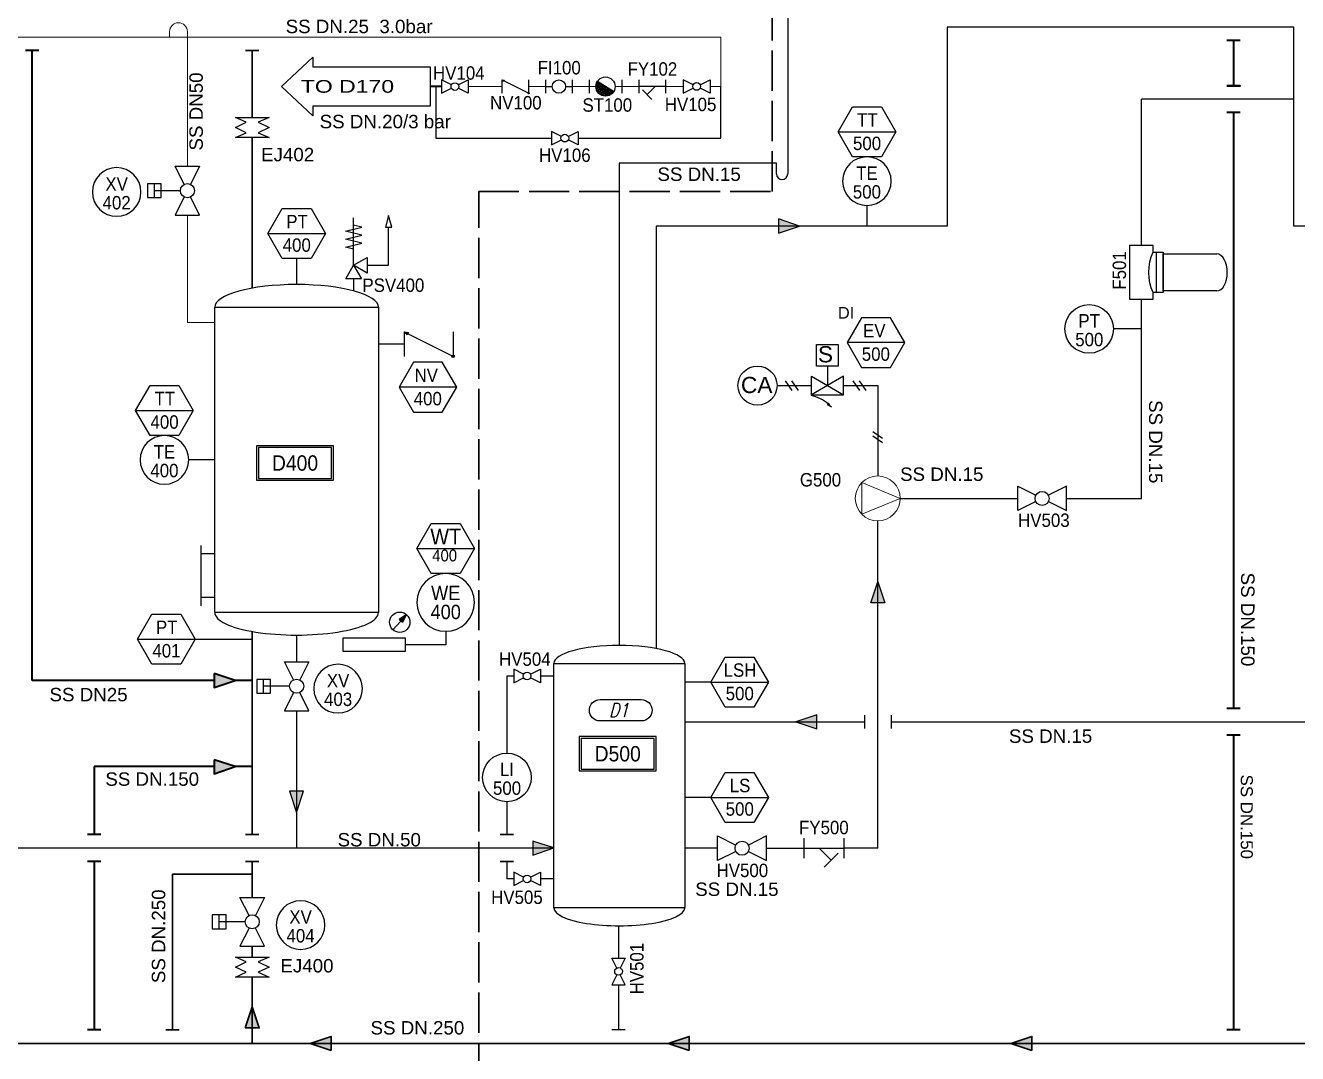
# Model space of a CAD drawing. Header units: millimetres. Extents: x 256 to 2599, y 626 to 1192.
# Drawn here: x 553.2 to 742.7, y 857.6 to 1010.9 of the extents above; entities that cross this region are included whole.
import ezdxf
from ezdxf.enums import TextEntityAlignment as Align

# ---------------------------------------------------------------- set-up
doc = ezdxf.new("R2010")
doc.units = ezdxf.units.MM
doc.linetypes.add('AM_ISO02W050', pattern=[7.5, 6, -1.5])
for name, color, linetype, lineweight in [('-Aria', 7, 'Continuous', 30), ('-Condense', 240, 'Continuous', 35), ('-Testi', 7, 'Continuous', 35), ('LINEA - AZOTO', 151, 'Continuous', 35)]:
    doc.layers.add(name, color=color, linetype=linetype, lineweight=lineweight)
for name, color, linetype in [('-Conteggio', 1, 'Continuous'), ('-Pentano', 40, 'Continuous'), ('-Vapore', 253, 'Continuous'), ('1', 7, 'Continuous'), ('109', 3, 'Continuous'), ('5', 6, 'Continuous'), ('L6-SOTTILE', 5, 'Continuous'), ('L8-TESTI', 1, 'Continuous'), ('Tag', 7, 'Continuous')]:
    doc.layers.add(name, color=color, linetype=linetype)
doc.styles.add('ARIAL_090', font='arial.ttf', dxfattribs={"width": 0.9})
doc.styles.add('PNP_LTYPE', font='txt.shx')
doc.styles.add('ROMANS', font='romans', dxfattribs={"oblique": 15})
doc.styles.get("Standard").update_dxf_attribs({"font": 'arial.ttf'})
doc.linetypes.add('ISO-GENERAL', pattern='A,5,["/",PNP_LTYPE,S=1.5,R=0,X=0,Y=-0.75],-0.0001', length=5.0001)

# ---------------------------------------------------------------- blocks, each defined once
blk = doc.blocks.new('STIKER NOME MACCHIANARIO')
at = {"layer": 'L8-TESTI', "color": 5}
for points in [[(-20, 9), (-20, -9), (20, -9), (20, 9)], [(-19, 8), (-19, -8), (19, -8), (19, 8)]]:
    blk.add_lwpolyline(points, close=True, dxfattribs=at)
at = {"color": 7, "style": 'ARIAL_090', "width": 0.9}
blk.add_attdef('NOME', text='', height=8, dxfattribs=at).set_placement((0, 0), align=Align.MIDDLE_CENTER)
blk = doc.blocks.new('Tag_block')
at = {"color": 0, "linetype": 'ByBlock', "lineweight": -2}
blk.add_attdef('#(TargetObject.Tag)', text='', height=2.5, dxfattribs=at).set_placement((0, 0), align=Align.MIDDLE_CENTER)
blk = doc.blocks.new('*U5')
at = {"color": 0, "linetype": 'ByBlock', "lineweight": -2}
for start, end in [(0, 180), (180, 0)]:
    blk.add_arc((0, 0), 5, start, end, dxfattribs=at)
at = {"color": 0, "linetype": 'ByBlock', "lineweight": -2, "width": 0.9}
for tag, p in [('#(TargetObject.Type)', (0, 1.65)), ('#(TargetObject.LoopNumber)', (0, -1.65))]:
    blk.add_attdef(tag, text='', height=2.5, dxfattribs=at).set_placement(p, align=Align.MIDDLE_CENTER)
blk = doc.blocks.new('Valve Label_block')
at = {"color": 0, "linetype": 'ByBlock', "lineweight": -2, "width": 0.9}
blk.add_attdef('#(TargetObject.Size)', text='', height=2.5, dxfattribs=at).set_placement((0, 4.7625), align=Align.BOTTOM_CENTER)
blk.add_attdef('#(TargetObject.Tag)', text='', height=2.5, dxfattribs=at).set_placement((0, -4.7625), align=Align.TOP_CENTER)
blk = doc.blocks.new('*U8')
at = {"color": 0, "linetype": 'ByBlock', "lineweight": -2}
for start, end in [(0, 180), (180, 0)]:
    blk.add_arc((0, 0), 5, start, end, dxfattribs=at)
at = {"color": 0, "linetype": 'ByBlock', "lineweight": -2, "width": 0.9}
for tag, p in [('#(TargetObject.Type)', (0, 1.65)), ('#(TargetObject.LoopNumber)', (0, -1.65))]:
    blk.add_attdef(tag, text='', height=2.5, dxfattribs=at).set_placement(p, align=Align.MIDDLE_CENTER)
blk = doc.blocks.new('*U7')
at = {"color": 0, "linetype": 'ByBlock', "lineweight": -2}
for start, end in [(0, 180), (180, 0)]:
    blk.add_arc((0, 0), 5, start, end, dxfattribs=at)
at = {"color": 0, "linetype": 'ByBlock', "lineweight": -2, "width": 0.9}
for tag, p in [('#(TargetObject.Type)', (0, 1.65)), ('#(TargetObject.LoopNumber)', (0, -1.65))]:
    blk.add_attdef(tag, text='', height=2.5, dxfattribs=at).set_placement(p, align=Align.MIDDLE_CENTER)
blk = doc.blocks.new('FILTRO-CARTUCCIA')
for p, q in [((8, 1.75), (0, 1.75)), ((0, 1.75), (0, -1.75)), ((8, -1.75), (8, 1.75)), ((0, -1.75), (1, -1.75)), ((1, -3.25), (1, -1.75)), ((7, -1.75), (8, -1.75)), ((7, -1.75), (7, -3.25)), ((7, -3.25), (1, -3.25))]:
    blk.add_line(p, q)
blk.add_lwpolyline([(1.25, -11.25), (1.25, -3.25), (6.75, -3.25), (6.75, -11.25)])
blk.add_ellipse((4, -11.25), major_axis=(2.75, 0), ratio=0.563706, start_param=3.141593, end_param=6.283185)
at = {"layer": '109'}
blk.add_line((1, -2.25), (7, -2.25), dxfattribs=at)
at = {"layer": '109', "extrusion": (0, 0, -1)}
blk.add_ellipse((4, -3.74), major_axis=(4.58, 0), ratio=0.574651, start_param=3.998511, end_param=5.426267, dxfattribs=at)

msp = doc.modelspace()

# ---------------------------------------------------------------- hatches: boundary and pattern name
at = {"layer": '-Aria'}
h = msp.add_hatch(color=256, dxfattribs=at)
h.dxf.hatch_style = 1
h.paths.add_polyline_path([(586.95, 864.6), (585.9, 861.46), (587.99, 861.46), (586.95, 864.6)])
h = msp.add_hatch(color=256, dxfattribs=at)
h.dxf.hatch_style = 1
h.paths.add_polyline_path([(595.58, 859.16), (598.71, 858.11), (598.71, 860.2), (595.58, 859.16)])
h = msp.add_hatch(color=256, dxfattribs=at)
h.dxf.hatch_style = 1
h.paths.add_polyline_path([(648.93, 859.16), (652.07, 858.11), (652.07, 860.2), (648.93, 859.16)])
h = msp.add_hatch(color=256, dxfattribs=at)
h.dxf.hatch_style = 1
h.paths.add_polyline_path([(700.01, 859.16), (703.14, 858.11), (703.14, 860.2), (700.01, 859.16)])
at = {"layer": '-Pentano'}
h = msp.add_hatch(color=256, dxfattribs=at)
h.dxf.hatch_style = 1
h.paths.add_polyline_path([(668.5, 980.98), (665.36, 982.03), (665.36, 979.94), (668.5, 980.98)])
h = msp.add_hatch(color=256, dxfattribs=at)
h.dxf.hatch_style = 1
h.paths.add_polyline_path([(680.17, 927.97), (681.22, 924.83), (679.13, 924.83), (680.17, 927.97)])
h = msp.add_hatch(color=256, dxfattribs=at)
h.dxf.hatch_style = 1
h.paths.add_polyline_path([(667.98, 907.07), (671.11, 906.02), (671.11, 908.11), (667.98, 907.07)])
h = msp.add_hatch(color=256, dxfattribs=at)
h.dxf.hatch_style = 1
h.paths.add_polyline_path([(593.57, 893.59), (594.61, 896.73), (592.52, 896.73), (593.57, 893.59)])
h = msp.add_hatch(color=256, dxfattribs=at)
h.dxf.hatch_style = 1
h.paths.add_polyline_path([(631.89, 888.28), (628.76, 889.32), (628.76, 887.23), (631.89, 888.28)])
h = msp.add_hatch(color=256)
h.dxf.hatch_style = 1
h.paths.add_polyline_path([(624.5, 1002.72), (624.15, 1002.77), (624.4, 1002.52), (624.5, 1002.72)])
h = msp.add_hatch()
h.set_pattern_fill('ANSI36', color=256, scale=0.057, angle=270)
h.set_pattern_definition([(315, (519.2255, 1522.89416), (0.351913787, -0.09597649), [0.4524375, -0.0904875, 0, -0.0904875])])
h.paths.add_polyline_path([(639.6, 1000.35, 0.25749), (640.8, 1001.01), (638.39, 1002.53, 0.588535), (639.6, 1000.35, 0.25749)])
h = msp.add_hatch(color=256)
h.dxf.hatch_style = 1
h.paths.add_polyline_path([(628.06, 1000.81), (628.21, 1000.74, 0.116434), (628.22, 1000.77, 0.791418), (628.06, 1000.81)])
h.paths.add_polyline_path([(628.06, 1000.81, 0.116434), (628.05, 1000.77, 0.791418), (628.21, 1000.74), (628.06, 1000.81, 0.116434)])
h = msp.add_hatch(color=256)
h.dxf.hatch_style = 1
h.paths.add_polyline_path([(610.24, 965.1), (609.6, 965.19), (610.06, 964.74), (610.24, 965.1)])
h = msp.add_hatch(color=256)
h.dxf.hatch_style = 1
h.paths.add_polyline_path([(616.89, 961.73, 0.284079), (616.73, 961.63), (616.89, 961.55), (616.89, 961.73, 0.284079)], flags=17)
h.paths.add_polyline_path([(616.89, 961.73), (616.89, 961.55), (616.73, 961.63, 0.116434), (616.71, 961.55, 1), (617.08, 961.55, 0.414214), (616.89, 961.73)])
h = msp.add_hatch(color=256)
h.dxf.hatch_style = 1
h.paths.add_polyline_path([(673.32, 953.97), (672.7, 954.34), (672.93, 954.55), (673.32, 953.97)])
at = {"layer": 'LINEA - AZOTO'}
h = msp.add_hatch(color=256, dxfattribs=at)
h.dxf.hatch_style = 1
h.paths.add_polyline_path([(584.4, 913.25), (581.26, 914.3), (581.26, 912.21), (584.4, 913.25)])
h = msp.add_hatch(color=256, dxfattribs=at)
h.dxf.hatch_style = 1
h.paths.add_polyline_path([(584.4, 900.4), (581.26, 901.44), (581.26, 899.35), (584.4, 900.4)])
at = {"layer": 'Tag', "transparency": 33554687}
h = msp.add_hatch(color=256, dxfattribs=at)
h.dxf.hatch_style = 1
h.paths.add_polyline_path([(608.83, 922.35), (609.37, 921.87), (609.96, 923.06), (608.83, 922.35)])

# ---------------------------------------------------------------- linework, layer by layer
at = {"layer": '-Aria'}
for p, q in [((587.95, 1007.14), (585.95, 1007.14)), ((586.95, 997.16), (586.95, 1007.14)), ((586.95, 971.72), (586.95, 994.16)), ((586.95, 920.55), (586.95, 890.27)), ((587.95, 890.27), (585.95, 890.27)), ((587.95, 890.27), (585.95, 890.27)), ((625.91, 890.27), (623.91, 890.27)), ((625.91, 890.27), (623.91, 890.27)), ((587.95, 886.28), (585.95, 886.28)), ((587.95, 886.28), (585.95, 886.28)), ((586.95, 886.28), (586.95, 880.92)), ((625.91, 886.28), (623.91, 886.28)), ((625.91, 886.28), (623.91, 886.28)), ((586.95, 884.36), (575.08, 884.36)), ((575.08, 884.36), (575.08, 861.15)), ((586.95, 873.63), (586.95, 872.03)), ((586.95, 869.03), (586.95, 859.16)), ((576.08, 861.15), (574.08, 861.15)), ((576.08, 861.15), (574.08, 861.15)), ((459.88, 859.16), (923.76, 859.16))]:
    msp.add_line(p, q, dxfattribs=at)
for points in [[(585.9, 861.46), (587.99, 861.46), (586.95, 864.6)], [(598.71, 858.11), (598.71, 860.2), (595.58, 859.16)], [(652.07, 858.11), (652.07, 860.2), (648.93, 859.16)], [(703.14, 858.11), (703.14, 860.2), (700.01, 859.16)]]:
    msp.add_lwpolyline(points, close=True, dxfattribs=at)
at = {"layer": '-Condense', "lineweight": 20}
for p, q in [((574.63, 1009.14), (656.77, 1009.14)), ((656.77, 1009.14), (656.77, 1001.78)), ((624.15, 1001.77), (619.15, 1001.77)), ((630.65, 1001.77), (628.14, 1001.77)), ((637.16, 1001.77), (634.64, 1001.77)), ((644.55, 1001.78), (642.03, 1001.78)), ((651.19, 1001.78), (648.54, 1001.78)), ((656.77, 1001.78), (655.18, 1001.78))]:
    msp.add_line(p, q, dxfattribs=at)
at = {"layer": '-Condense'}
msp.add_line((615.16, 1001.77), (613.45, 1001.77), dxfattribs=at)
at = {"layer": '-Conteggio'}
for p, q in [((614.3, 1001.77), (614.3, 994.08)), ((656.77, 994.08), (656.77, 1001.78)), ((614.3, 994.08), (631.55, 994.08)), ((635.54, 994.08), (656.77, 994.08))]:
    msp.add_line(p, q, dxfattribs=at)
at = {"layer": '-Pentano'}
for p, q in [((666.75, 1020.38), (666.75, 988.76)), ((690.54, 1010.62), (690.54, 980.98)), ((742.2, 1010.62), (690.54, 1010.62)), ((742.2, 980.98), (742.2, 1010.62)), ((719.46, 978.07), (719.46, 999.88)), ((742.2, 999.88), (719.46, 999.88)), ((641.65, 990.37), (641.65, 918.48)), ((665.08, 990.37), (641.65, 990.37)), ((665.08, 988.76), (665.08, 990.37)), ((647.15, 980.98), (647.15, 918.01)), ((690.54, 980.98), (647.15, 980.98)), ((758.09, 980.98), (742.2, 980.98)), ((719.46, 940.38), (719.46, 970.07)), ((683.52, 940.38), (701.03, 940.38)), ((708.32, 940.38), (719.46, 940.38)), ((680.17, 888.25), (680.17, 937.03)), ((593.57, 920.01), (593.57, 916.03)), ((593.57, 908.74), (593.57, 888.28)), ((651.41, 907.07), (678.18, 907.07)), ((678.18, 908.06), (678.18, 906.07)), ((682.17, 908.06), (682.17, 906.07)), ((682.17, 908.06), (682.17, 906.07)), ((682.17, 907.07), (901.26, 907.07)), ((459.37, 888.28), (631.89, 888.28)), ((656.3, 888.25), (651.41, 888.25)), ((663.59, 888.25), (669.16, 888.25)), ((680.17, 888.25), (675.1, 888.25)), ((641.54, 876.68), (641.54, 871.87)), ((641.54, 867.88), (641.54, 861.15)), ((642.54, 861.15), (640.54, 861.15))]:
    msp.add_line(p, q, dxfattribs=at)
for points in [[(665.36, 982.03), (665.36, 979.94), (668.5, 980.98)], [(681.22, 924.83), (679.13, 924.83), (680.17, 927.97)], [(671.11, 906.02), (671.11, 908.11), (667.98, 907.07)], [(594.61, 896.73), (592.52, 896.73), (593.57, 893.59)], [(628.76, 889.32), (628.76, 887.23), (631.89, 888.28)]]:
    msp.add_lwpolyline(points, close=True, dxfattribs=at)
msp.add_arc((665.92, 988.76), 0.838, 180, 0, dxfattribs=at)
at = {"layer": '-Vapore', "lineweight": 20}
for p, q in [((574.63, 1009.14), (419.03, 1009.14)), ((574.63, 1009.95), (574.63, 1009.14)), ((577.29, 1009.95), (577.29, 1009.14)), ((577.29, 989.9), (577.29, 1009.14)), ((577.29, 966.58), (577.29, 982.61)), ((581.37, 966.58), (577.29, 966.58))]:
    msp.add_line(p, q, dxfattribs=at)
msp.add_arc((575.96, 1009.95), 1.33, 0, 180, dxfattribs=at)
for p, q in [((624.15, 1002.77), (624.15, 1000.77)), ((624.4, 1002.52), (624.15, 1002.77)), ((624.15, 1002.77), (624.5, 1002.72)), ((624.5, 1002.72), (624.4, 1002.52)), ((628.14, 1000.77), (624.45, 1002.62)), ((628.14, 1002.77), (628.14, 1000.77)), ((630.65, 1002.77), (630.65, 1000.77)), ((630.65, 1001.77), (631.65, 1001.77)), ((633.65, 1001.77), (634.64, 1001.77)), ((634.64, 1002.77), (634.64, 1000.77)), ((637.16, 1002.77), (637.16, 1000.77)), ((640.8, 1001.01), (638.39, 1002.53)), ((642.03, 1002.77), (642.03, 1000.78)), ((644.55, 1002.77), (644.55, 1000.78)), ((648.54, 1001.78), (644.55, 1001.78)), ((645.09, 1001.27), (646.5, 999.86)), ((647, 1001.78), (645.79, 1000.57)), ((648.54, 1002.77), (648.54, 1000.78)), ((572.37, 985.23), (572.37, 987.27)), ((576.24, 986.25), (572.37, 986.25)), ((602.07, 977.53), (602.07, 982.18)), ((602.07, 973.12), (602.07, 971.3)), ((609.6, 965.19), (609.6, 961.55)), ((610.06, 964.74), (609.6, 965.19)), ((609.6, 965.19), (610.24, 965.1)), ((610.24, 965.1), (610.06, 964.74)), ((616.89, 965.19), (616.89, 961.55)), ((616.89, 961.55), (610.15, 964.92)), ((672.67, 960.1), (672.67, 957.2)), ((665.16, 957.2), (670.28, 957.2)), ((670.28, 955.83), (675.05, 955.83)), ((675.05, 957.2), (680.17, 957.2)), ((680.17, 957.2), (680.17, 943.73)), ((672.93, 954.55), (672.7, 954.34)), ((673.32, 953.97), (672.7, 954.34)), ((579.31, 933.36), (579.31, 924.36)), ((581.37, 932.13), (579.31, 932.13)), ((579.31, 932.13), (579.31, 925.63)), ((581.37, 925.63), (579.31, 925.63)), ((625.92, 913.91), (624.91, 913.91)), ((624.91, 913.91), (624.91, 902.42)), ((631.89, 913.91), (629.91, 913.91)), ((588.65, 911.36), (588.65, 913.41)), ((592.52, 912.39), (588.65, 912.39)), ((624.91, 895.17), (624.91, 890.27)), ((669.16, 889.73), (669.16, 886.77)), ((675.1, 889.73), (675.1, 886.77)), ((669.16, 888.25), (675.1, 888.25)), ((671.45, 888.25), (673.24, 886.45)), ((674.29, 887.5), (672.19, 885.41)), ((624.91, 886.28), (624.91, 883.67)), ((625.92, 883.67), (624.91, 883.67)), ((631.89, 883.67), (629.91, 883.67)), ((582.03, 876.25), (582.03, 878.3)), ((585.9, 877.28), (582.03, 877.28))]:
    msp.add_line(p, q)
at = {"lineweight": 20}
for p, q in [((638.17, 1001.77), (637.16, 1001.77)), ((642.03, 1001.78), (641.02, 1001.78))]:
    msp.add_line(p, q, dxfattribs=at)
at = {"linetype": 'ISO-GENERAL'}
for p, q in [((667.41, 956.49), (666.43, 957.92)), ((668.36, 956.49), (667.37, 957.92)), ((677.49, 956.49), (676.5, 957.92)), ((678.44, 956.49), (677.45, 957.92)), ((680.89, 949.3), (679.46, 950.29)), ((680.89, 948.68), (679.46, 949.67))]:
    msp.add_line(p, q, dxfattribs=at)
for points in [[(616.64, 1002.03), (615.16, 1002.77), (615.16, 1000.77), (616.64, 1001.52)], [(617.66, 1002.03), (619.15, 1002.77), (619.15, 1000.77), (617.66, 1001.52)], [(652.67, 1002.03), (651.19, 1002.77), (651.19, 1000.78), (652.67, 1001.52)], [(653.7, 1002.03), (655.18, 1002.77), (655.18, 1000.78), (653.7, 1001.52)], [(633.03, 994.33), (631.55, 995.07), (631.55, 993.08), (633.03, 993.82)], [(634.05, 994.33), (635.54, 995.07), (635.54, 993.08), (634.05, 993.82)], [(576.82, 987.19), (575.47, 989.9), (579.11, 989.9), (577.76, 987.19)], [(576.82, 985.31), (575.47, 982.61), (579.11, 982.61), (577.76, 985.31)], [(602.07, 975.13), (602.07, 977.53), (600.87, 977.83), (603.27, 978.43), (600.87, 979.03), (603.27, 979.63), (600.87, 980.23), (603.27, 980.83), (602.07, 981.13)], [(604.08, 975.13), (607.28, 975.13), (607.28, 980.83)], [(672.67, 957.2), (675.05, 955.83), (675.05, 958.58), (672.67, 957.2)], [(703.73, 939.91), (701.03, 938.56), (701.03, 942.2), (703.73, 940.85)], [(705.61, 939.91), (708.32, 938.56), (708.32, 942.2), (705.61, 940.85)], [(593.1, 913.32), (591.74, 916.03), (595.39, 916.03), (594.03, 913.32)], [(627.4, 914.17), (625.92, 914.91), (625.92, 912.91), (627.4, 913.65)], [(628.43, 914.17), (629.91, 914.91), (629.91, 912.91), (628.43, 913.65)], [(593.1, 911.45), (591.74, 908.74), (595.39, 908.74), (594.03, 911.45)], [(659.01, 887.78), (656.3, 886.43), (656.3, 890.07), (659.01, 888.72)], [(660.89, 887.78), (663.59, 886.43), (663.59, 890.07), (660.89, 888.72)], [(627.4, 883.93), (625.92, 884.67), (625.92, 882.68), (627.4, 883.42)], [(628.43, 883.93), (629.91, 884.67), (629.91, 882.68), (628.43, 883.42)], [(586.48, 878.21), (585.13, 880.92), (588.77, 880.92), (587.42, 878.21)], [(586.48, 876.34), (585.13, 873.63), (588.77, 873.63), (587.42, 876.34)], [(641.28, 870.39), (640.54, 871.87), (642.54, 871.87), (641.8, 870.39)], [(641.28, 869.36), (640.54, 867.88), (642.54, 867.88), (641.8, 869.36)]]:
    msp.add_lwpolyline(points)
for points in [[(584.44, 997.16), (589.46, 997.16), (587.85, 996.45), (589.46, 995.66), (587.85, 994.88), (589.46, 994.16), (584.44, 994.16), (586.04, 994.88), (584.44, 995.66), (586.04, 996.45)], [(573.39, 987.27), (571.35, 987.27), (571.35, 985.23), (573.39, 985.23)], [(607.74, 980.83), (607.28, 982.54), (606.82, 980.83)], [(600.92, 973.12), (602.07, 975.13), (603.23, 973.12)], [(604.08, 973.97), (602.07, 975.13), (604.08, 976.28)], [(581.37, 968.89), (605.76, 968.89), (605.76, 923.38), (581.37, 923.38)], [(671.05, 960.1), (671.05, 963.34), (674.28, 963.34), (674.28, 960.1)], [(670.28, 955.83), (670.28, 958.58), (672.67, 957.2)], [(631.89, 915.78), (651.41, 915.78), (651.41, 879.38), (631.89, 879.38)], [(589.67, 913.41), (587.62, 913.41), (587.62, 911.36), (589.67, 911.36)], [(583.05, 878.3), (581, 878.3), (581, 876.25), (583.05, 876.25)], [(584.44, 872.03), (589.46, 872.03), (587.85, 871.32), (589.46, 870.53), (587.85, 869.75), (589.46, 869.03), (584.44, 869.03), (586.04, 869.75), (584.44, 870.53), (586.04, 871.32)]]:
    msp.add_lwpolyline(points, close=True)
at = {"lineweight": 20}
msp.add_lwpolyline([(683.52, 940.38), (677.8, 942.74), (677.8, 938.02)], close=True, dxfattribs=at)
for centre, radius in [((639.6, 1001.77), 1.43), ((617.15, 1001.77), 0.573), ((632.65, 1001.77), 0.998), ((653.18, 1001.78), 0.573), ((628.14, 1000.77), 0.0857), ((633.54, 994.08), 0.573), ((577.29, 986.25), 1.05), ((616.89, 961.55), 0.187), ((704.67, 940.38), 1.05), ((627.92, 913.91), 0.573), ((593.57, 912.39), 1.05), ((659.95, 888.25), 1.05), ((627.92, 883.67), 0.573), ((586.95, 877.28), 1.05), ((641.54, 869.88), 0.573)]:
    msp.add_circle(centre, radius)
msp.add_circle((680.17, 940.38), 3.35, dxfattribs=at)
msp.add_arc((668.77, 949.65), 6.27, 49.8507, 76.1152)
for centre, major_axis, start_param, end_param in [((593.57, 968.89), (-12.2, 0), 3.141593, 6.283185), ((593.57, 923.38), (-12.2, 0), 0, 3.141593), ((641.65, 915.78), (-9.76, 0), 3.141593, 6.283185), ((641.65, 879.38), (-9.76, 0), 0, 3.141593)]:
    msp.add_ellipse(centre, major_axis=major_axis, ratio=0.276144, start_param=start_param, end_param=end_param)
at = {"layer": '1'}
msp.add_lwpolyline([(638.8, 910.41), (644.94, 910.41, -1), (644.94, 907.21), (638.8, 907.21, -1)], format="xyb", close=True, dxfattribs=at)
at = {"layer": '5', "linetype": 'AM_ISO02W050', "lineweight": 30}
msp.add_lwpolyline([(723.23, 666.29), (723.23, 830.72), (620.7, 830.72), (620.7, 986.12), (664.46, 986.12), (664.46, 1014.9), (747.75, 1014.9), (747.75, 993.8), (843.91, 993.8), (843.91, 1037.11), (952.27, 1037.11), (952.27, 890.86), (904.09, 890.86), (904.09, 844.62), (942.52, 844.62), (942.52, 809.18), (904.09, 809.18), (904.09, 666.29), (723.23, 666.29), (723.23, 830.72), (620.7, 830.72), (620.7, 986.12)], dxfattribs=at)
at = {"layer": 'L6-SOTTILE'}
msp.add_lwpolyline([(595.97, 1006.15), (595.97, 1004.69), (613.45, 1004.69), (613.45, 998.85), (595.97, 998.85), (595.97, 997.4), (591.3, 1001.77)], close=True, dxfattribs=at)
at = {"layer": 'LINEA - AZOTO'}
for p, q in [((734.19, 1008.63), (732.2, 1008.63)), ((734.19, 1008.63), (732.2, 1008.63)), ((555.17, 1007.14), (553.17, 1007.14)), ((554.17, 913.25), (554.17, 1007.14)), ((734.19, 997.88), (732.2, 997.88)), ((734.19, 997.88), (732.2, 997.88)), ((581.26, 913.25), (554.17, 913.25)), ((586.95, 913.25), (584.4, 913.25)), ((734.19, 909.06), (732.2, 909.06)), ((734.19, 909.06), (732.2, 909.06)), ((734.19, 905.07), (732.2, 905.07)), ((734.19, 905.07), (732.2, 905.07)), ((733.19, 905.07), (733.19, 861.15)), ((581.26, 900.4), (563.4, 900.4)), ((563.4, 900.4), (563.4, 890.27)), ((586.95, 900.4), (584.4, 900.4)), ((564.4, 890.27), (562.41, 890.27)), ((564.4, 890.27), (562.41, 890.27)), ((564.4, 890.27), (562.41, 890.27)), ((564.4, 886.28), (562.41, 886.28)), ((564.4, 886.28), (562.41, 886.28)), ((564.4, 886.28), (562.41, 886.28)), ((563.4, 886.28), (563.4, 861.15)), ((564.4, 861.15), (562.41, 861.15)), ((564.4, 861.15), (562.41, 861.15)), ((734.19, 861.15), (732.2, 861.15)), ((734.19, 861.15), (732.2, 861.15))]:
    msp.add_line(p, q, dxfattribs=at)
for points in [[(733.19, 1008.63), (733.19, 1001.87)], [(733.19, 997.88), (733.19, 909.06)]]:
    msp.add_lwpolyline(points, dxfattribs=at)
for points in [[(732.2, 1001.87), (734.19, 1001.87)], [(581.26, 914.3), (581.26, 912.21), (584.4, 913.25)], [(581.26, 901.44), (581.26, 899.35), (584.4, 900.4)]]:
    msp.add_lwpolyline(points, close=True, dxfattribs=at)
at = {"layer": 'Tag'}
for p, q in [((674.26, 995.01), (682.86, 995.01)), ((678.56, 984.04), (678.56, 980.98)), ((589.27, 979.85), (597.87, 979.85)), ((593.57, 976.13), (593.57, 972.25)), ((719.46, 965.65), (715.31, 965.65)), ((609.6, 963.37), (605.76, 963.37)), ((684.19, 963.6), (675.61, 963.6)), ((617.42, 956.96), (608.84, 956.96)), ((569.57, 953.48), (578.17, 953.48)), ((581.37, 946.13), (577.49, 946.13)), ((611.49, 932.9), (620.09, 932.9)), ((615.79, 920.58), (615.79, 918.57)), ((569.85, 919.39), (578.45, 919.39)), ((578.45, 919.39), (586.95, 919.39)), ((615.79, 918.57), (609.74, 918.57)), ((655.28, 913.01), (651.41, 913.01)), ((655.28, 913.01), (663.88, 913.01)), ((655.28, 895.8), (651.41, 895.8)), ((655.28, 895.8), (663.88, 895.8))]:
    msp.add_line(p, q, dxfattribs=at)
at = {"layer": 'Tag', "ltscale": 0.2}
for p, q in [((607.92, 920.81), (609.1, 922.11)), ((609.96, 923.06), (608.83, 922.35)), ((609.37, 921.87), (608.83, 922.35)), ((609.96, 923.06), (609.37, 921.87))]:
    msp.add_line(p, q, dxfattribs=at)
at = {"layer": 'Tag'}
for points in [[(674.26, 995.01), (676.41, 998.74), (680.71, 998.74), (682.86, 995.01), (680.71, 991.29), (676.41, 991.29)], [(589.27, 979.85), (591.42, 983.58), (595.72, 983.58), (597.87, 979.85), (595.72, 976.13), (591.42, 976.13)], [(684.19, 963.6), (682.05, 967.32), (677.75, 967.32), (675.61, 963.6), (677.75, 959.89), (682.05, 959.89)], [(617.42, 956.96), (615.27, 960.68), (610.98, 960.68), (608.84, 956.96), (610.98, 953.25), (615.27, 953.25)], [(569.57, 953.48), (571.72, 957.21), (576.02, 957.21), (578.17, 953.48), (576.02, 949.76), (571.72, 949.76)], [(611.49, 932.9), (613.64, 936.62), (617.94, 936.62), (620.09, 932.9), (617.94, 929.17), (613.64, 929.17)], [(569.85, 919.39), (572, 923.11), (576.3, 923.11), (578.45, 919.39), (576.3, 915.66), (572, 915.66)], [(655.28, 913.01), (657.43, 916.74), (661.73, 916.74), (663.88, 913.01), (661.73, 909.29), (657.43, 909.29)], [(655.28, 895.8), (657.43, 899.53), (661.73, 899.53), (663.88, 895.8), (661.73, 892.08), (657.43, 892.08)]]:
    msp.add_lwpolyline(points, close=True, dxfattribs=at)
at = {"layer": 'Tag', "ltscale": 0.2}
msp.add_lwpolyline([(609.74, 917.57), (600.53, 917.57), (600.53, 919.58), (609.74, 919.58)], close=True, dxfattribs=at)
at = {"layer": 'Tag'}
msp.add_circle((662.25, 957.2), 2.91, dxfattribs=at)
at = {"layer": 'Tag', "ltscale": 0.2}
msp.add_circle((608.94, 921.93), 1.52, dxfattribs=at)

# ---------------------------------------------------------------- block references
at = {"rotation": 90}
msp.add_blockref('FILTRO-CARTUCCIA', (719.46, 970.07), dxfattribs=at)
at = {"layer": 'Tag'}
ref = msp.add_blockref('Tag_block', (617.74, 1004.79), dxfattribs=dict(at, xscale=0.02812457149191088, yscale=0.02812457149191088, zscale=0.02812457149191088))
ref.add_attrib('#(TargetObject.Tag)', 'HV104', dxfattribs={"layer": '0', "color": 0, "linetype": 'ByBlock', "lineweight": -2, "ltscale": 2, "height": 2, "style": 'ARIAL_090', "width": 0.9}).set_placement((617.74, 1004.79), align=Align.TOP_CENTER)
ref = msp.add_blockref('Tag_block', (632.7, 1005.58), dxfattribs=dict(at, xscale=0.02812457149191088, yscale=0.02812457149191088, zscale=0.02812457149191088))
ref.add_attrib('#(TargetObject.Tag)', 'FI100', dxfattribs={"layer": '0', "color": 0, "linetype": 'ByBlock', "lineweight": -2, "ltscale": 2, "height": 2, "style": 'ARIAL_090', "width": 0.9}).set_placement((632.7, 1005.58), align=Align.TOP_CENTER)
ref = msp.add_blockref('Tag_block', (646.59, 1005.39), dxfattribs=dict(at, xscale=0.02812457149191088, yscale=0.02812457149191088, zscale=0.02812457149191088))
ref.add_attrib('#(TargetObject.Tag)', 'FY102', dxfattribs={"layer": '0', "color": 0, "linetype": 'ByBlock', "lineweight": -2, "ltscale": 2, "height": 2, "style": 'ARIAL_090', "width": 0.9}).set_placement((646.59, 1005.39), align=Align.TOP_CENTER)
ref = msp.add_blockref('Tag_block', (626.24, 1000.36), dxfattribs=dict(at, xscale=0.02812457149191088, yscale=0.02812457149191088, zscale=0.02812457149191088))
ref.add_attrib('#(TargetObject.Tag)', 'NV100', dxfattribs={"layer": '0', "color": 0, "linetype": 'ByBlock', "lineweight": -2, "ltscale": 2, "height": 2, "style": 'ARIAL_090', "width": 0.9}).set_placement((626.24, 1000.36), align=Align.TOP_CENTER)
ref = msp.add_blockref('Tag_block', (639.87, 1000.02), dxfattribs=dict(at, xscale=0.02812457149191088, yscale=0.02812457149191088, zscale=0.02812457149191088))
ref.add_attrib('#(TargetObject.Tag)', 'ST100', dxfattribs={"layer": '0', "color": 0, "linetype": 'ByBlock', "lineweight": -2, "ltscale": 2, "height": 2, "style": 'ARIAL_090', "width": 0.9}).set_placement((639.87, 1000.02), align=Align.TOP_CENTER)
ref = msp.add_blockref('Tag_block', (652.28, 1000.11), dxfattribs=dict(at, xscale=0.02812457149191088, yscale=0.02812457149191088, zscale=0.02812457149191088))
ref.add_attrib('#(TargetObject.Tag)', 'HV105', dxfattribs={"layer": '0', "color": 0, "linetype": 'ByBlock', "lineweight": -2, "ltscale": 2, "height": 2, "style": 'ARIAL_090', "width": 0.9}).set_placement((652.28, 1000.11), align=Align.TOP_CENTER)
ref = msp.add_blockref('Valve Label_block', (678.62, 998.67), dxfattribs=dict(at, xscale=0.1838663350828232, yscale=0.1838663350828232, zscale=0.1838663350828232))
ref.add_attrib('#(TargetObject.Tag)', 'TT', dxfattribs={"layer": '0', "color": 0, "linetype": 'ByBlock', "lineweight": -2, "ltscale": 2, "height": 2, "style": 'ARIAL_090', "width": 0.9}).set_placement((678.62, 997.8), align=Align.TOP_CENTER)
ref = msp.add_blockref('Valve Label_block', (678.58, 994.96), dxfattribs=dict(at, xscale=0.1378997513121174, yscale=0.1378997513121174, zscale=0.1378997513121174))
ref.add_attrib('#(TargetObject.Tag)', '500', dxfattribs={"layer": '0', "color": 0, "linetype": 'ByBlock', "lineweight": -2, "ltscale": 2, "height": 2, "style": 'ARIAL_090', "width": 0.9}).set_placement((678.58, 994.3), align=Align.TOP_CENTER)
ref = msp.add_blockref('Tag_block', (633.54, 992.54), dxfattribs=dict(at, xscale=0.02812457149191088, yscale=0.02812457149191088, zscale=0.02812457149191088))
ref.add_attrib('#(TargetObject.Tag)', 'HV106', dxfattribs={"layer": '0', "color": 0, "linetype": 'ByBlock', "lineweight": -2, "ltscale": 2, "height": 2, "style": 'ARIAL_090', "width": 0.9}).set_placement((633.54, 992.54), align=Align.TOP_CENTER)
ref = msp.add_blockref('*U5', (566.75, 986.06), dxfattribs=dict(at, xscale=0.7246990090098623, yscale=0.7246990090098623, zscale=0.7246990090098623))
ref.add_attrib('#(TargetObject.Type)', 'XV', dxfattribs={"layer": '0', "color": 0, "linetype": 'ByBlock', "lineweight": -2, "ltscale": 2, "height": 2, "style": 'ARIAL_090', "width": 0.9}).set_placement((566.75, 987.25), align=Align.MIDDLE)
ref.add_attrib('#(TargetObject.LoopNumber)', '402', dxfattribs={"layer": '0', "color": 0, "linetype": 'ByBlock', "lineweight": -2, "ltscale": 2, "height": 2, "style": 'ARIAL_090', "width": 0.9}).set_placement((564.65, 982.86), align=Align.BOTTOM_LEFT)
ref = msp.add_blockref('*U7', (678.56, 987.67), dxfattribs=dict(at, xscale=0.7246990090098623, yscale=0.7246990090098623, zscale=0.7246990090098623))
ref.add_attrib('#(TargetObject.Type)', 'TE', dxfattribs={"layer": '0', "color": 0, "linetype": 'ByBlock', "lineweight": -2, "ltscale": 2, "height": 2, "style": 'ARIAL_090', "width": 0.9}).set_placement((678.56, 988.86), align=Align.MIDDLE)
ref.add_attrib('#(TargetObject.LoopNumber)', '500', dxfattribs={"layer": '0', "color": 0, "linetype": 'ByBlock', "lineweight": -2, "ltscale": 2, "height": 2, "style": 'ARIAL_090', "width": 0.9}).set_placement((676.46, 984.47), align=Align.BOTTOM_LEFT)
ref = msp.add_blockref('Valve Label_block', (593.63, 983.52), dxfattribs=dict(at, xscale=0.1838663350828232, yscale=0.1838663350828232, zscale=0.1838663350828232))
ref.add_attrib('#(TargetObject.Tag)', 'PT', dxfattribs={"layer": '0', "color": 0, "linetype": 'ByBlock', "lineweight": -2, "ltscale": 2, "height": 2, "style": 'ARIAL_090', "width": 0.9}).set_placement((593.63, 982.64), align=Align.TOP_CENTER)
ref = msp.add_blockref('Valve Label_block', (593.59, 979.8), dxfattribs=dict(at, xscale=0.1378997513121174, yscale=0.1378997513121174, zscale=0.1378997513121174))
ref.add_attrib('#(TargetObject.Tag)', '400', dxfattribs={"layer": '0', "color": 0, "linetype": 'ByBlock', "lineweight": -2, "ltscale": 2, "height": 2, "style": 'ARIAL_090', "width": 0.9}).set_placement((593.59, 979.14), align=Align.TOP_CENTER)
ref = msp.add_blockref('Tag_block', (715.18, 974.36), dxfattribs=dict(at, xscale=0.02812457149191088, yscale=0.02812457149191088, zscale=0.02812457149191088, rotation=90))
ref.add_attrib('#(TargetObject.Tag)', 'F501', dxfattribs={"layer": '0', "color": 0, "linetype": 'ByBlock', "lineweight": -2, "ltscale": 2, "height": 2, "rotation": 90, "style": 'ARIAL_090', "width": 0.9}).set_placement((715.18, 974.36), align=Align.TOP_CENTER)
ref = msp.add_blockref('Tag_block', (607.99, 973.16), dxfattribs=dict(at, xscale=0.02812457149191088, yscale=0.02812457149191088, zscale=0.02812457149191088))
ref.add_attrib('#(TargetObject.Tag)', 'PSV400', dxfattribs={"layer": '0', "color": 0, "linetype": 'ByBlock', "lineweight": -2, "ltscale": 2, "height": 2, "style": 'ARIAL_090', "width": 0.9}).set_placement((607.99, 973.16), align=Align.TOP_CENTER)
ref = msp.add_blockref('*U5', (711.68, 965.65), dxfattribs=dict(at, xscale=-0.7246990090098623, yscale=0.7246990090098623, zscale=0.7246990090098623))
ref.add_attrib('#(TargetObject.Type)', 'PT', dxfattribs={"layer": '0', "color": 0, "linetype": 'ByBlock', "lineweight": -2, "ltscale": 2, "height": 2, "style": 'ARIAL_090', "width": 0.9}).set_placement((711.68, 966.85), align=Align.MIDDLE)
ref.add_attrib('#(TargetObject.LoopNumber)', '500', dxfattribs={"layer": '0', "color": 0, "linetype": 'ByBlock', "lineweight": -2, "ltscale": 2, "height": 2, "style": 'ARIAL_090', "width": 0.9}).set_placement((709.6, 962.46), align=Align.BOTTOM_LEFT)
ref = msp.add_blockref('Valve Label_block', (679.84, 967.26), dxfattribs=dict(at, xscale=-0.1834986024126576, yscale=0.1834986024126576, zscale=0.1834986024126576))
ref.add_attrib('#(TargetObject.Tag)', 'EV', dxfattribs={"layer": '0', "color": 0, "linetype": 'ByBlock', "lineweight": -2, "ltscale": 2, "height": 1.996, "style": 'ARIAL_090', "width": 0.9}).set_placement((679.66, 966.38), align=Align.TOP_CENTER)
ref = msp.add_blockref('Valve Label_block', (679.88, 963.55), dxfattribs=dict(at, xscale=-0.1376239518094932, yscale=0.1376239518094932, zscale=0.1376239518094932))
ref.add_attrib('#(TargetObject.Tag)', '500', dxfattribs={"layer": '0', "color": 0, "linetype": 'ByBlock', "lineweight": -2, "ltscale": 2, "height": 1.996, "style": 'ARIAL_090', "width": 0.9}).set_placement((679.89, 962.89), align=Align.TOP_CENTER)
ref = msp.add_blockref('Valve Label_block', (613.07, 960.62), dxfattribs=dict(at, xscale=-0.1834986024126576, yscale=0.1834986024126576, zscale=0.1834986024126576))
ref.add_attrib('#(TargetObject.Tag)', 'NV', dxfattribs={"layer": '0', "color": 0, "linetype": 'ByBlock', "lineweight": -2, "ltscale": 2, "height": 1.996, "style": 'ARIAL_090', "width": 0.9}).set_placement((612.89, 959.74), align=Align.TOP_CENTER)
ref = msp.add_blockref('Valve Label_block', (573.93, 957.14), dxfattribs=dict(at, xscale=0.1838663350828232, yscale=0.1838663350828232, zscale=0.1838663350828232))
ref.add_attrib('#(TargetObject.Tag)', 'TT', dxfattribs={"layer": '0', "color": 0, "linetype": 'ByBlock', "lineweight": -2, "ltscale": 2, "height": 2, "style": 'ARIAL_090', "width": 0.9}).set_placement((573.93, 956.27), align=Align.TOP_CENTER)
ref = msp.add_blockref('Valve Label_block', (613.1, 956.91), dxfattribs=dict(at, xscale=-0.1376239518094932, yscale=0.1376239518094932, zscale=0.1376239518094932))
ref.add_attrib('#(TargetObject.Tag)', '400', dxfattribs={"layer": '0', "color": 0, "linetype": 'ByBlock', "lineweight": -2, "ltscale": 2, "height": 1.996, "style": 'ARIAL_090', "width": 0.9}).set_placement((613.12, 956.25), align=Align.TOP_CENTER)
ref = msp.add_blockref('Valve Label_block', (573.89, 953.43), dxfattribs=dict(at, xscale=0.1378997513121174, yscale=0.1378997513121174, zscale=0.1378997513121174))
ref.add_attrib('#(TargetObject.Tag)', '400', dxfattribs={"layer": '0', "color": 0, "linetype": 'ByBlock', "lineweight": -2, "ltscale": 2, "height": 2, "style": 'ARIAL_090', "width": 0.9}).set_placement((573.89, 952.77), align=Align.TOP_CENTER)
ref = msp.add_blockref('*U5', (573.87, 946.13), dxfattribs=dict(at, xscale=0.7246990090098623, yscale=0.7246990090098623, zscale=0.7246990090098623))
ref.add_attrib('#(TargetObject.Type)', 'TE', dxfattribs={"layer": '0', "color": 0, "linetype": 'ByBlock', "lineweight": -2, "ltscale": 2, "height": 2, "style": 'ARIAL_090', "width": 0.9}).set_placement((573.87, 947.33), align=Align.MIDDLE)
ref.add_attrib('#(TargetObject.LoopNumber)', '400', dxfattribs={"layer": '0', "color": 0, "linetype": 'ByBlock', "lineweight": -2, "ltscale": 2, "height": 2, "style": 'ARIAL_090', "width": 0.9}).set_placement((571.77, 942.94), align=Align.BOTTOM_LEFT)
at = {"layer": 'Tag', "ltscale": 0.2, "xscale": 0.2861341155502804, "yscale": 0.2861341155502804, "zscale": 0.2861341155502804}
for p, values in [((593.33, 945.66), {'NOME': 'D400'}), ((641.42, 902.33), {'NOME': 'D500'})]:
    msp.add_blockref('STIKER NOME MACCHIANARIO', p, dxfattribs=at).add_auto_attribs(values)
at = {"layer": 'Tag', "ltscale": 0.2}
ref = msp.add_blockref('Tag_block', (671.64, 944.16), dxfattribs=dict(at, xscale=0.02812457149191088, yscale=0.02812457149191088, zscale=0.02812457149191088))
ref.add_attrib('#(TargetObject.Tag)', 'G500', dxfattribs={"layer": '0', "color": 0, "linetype": 'ByBlock', "lineweight": -2, "ltscale": 2, "height": 2, "style": 'ARIAL_090', "width": 0.9}).set_placement((671.64, 944.16), align=Align.TOP_CENTER)
at = {"layer": 'Tag'}
ref = msp.add_blockref('Tag_block', (704.93, 938.13), dxfattribs=dict(at, xscale=0.02812457149191088, yscale=0.02812457149191088, zscale=0.02812457149191088))
ref.add_attrib('#(TargetObject.Tag)', 'HV503', dxfattribs={"layer": '0', "color": 0, "linetype": 'ByBlock', "lineweight": -2, "ltscale": 2, "height": 2, "style": 'ARIAL_090', "width": 0.9}).set_placement((704.93, 938.13), align=Align.TOP_CENTER)
ref = msp.add_blockref('Valve Label_block', (615.79, 936.62), dxfattribs=dict(at, xscale=0.1567859327999999, yscale=0.1567859327999999, zscale=0.1567859327999999))
ref.add_attrib('#(TargetObject.Tag)', 'WT', dxfattribs={"layer": '0', "color": 0, "linetype": 'ByBlock', "lineweight": -2, "ltscale": 2, "height": 2.352, "width": 0.9}).set_placement((615.79, 935.87), align=Align.TOP_CENTER)
ref = msp.add_blockref('Valve Label_block', (615.63, 933.32), dxfattribs=dict(at, xscale=0.1175894496, yscale=0.1175894496, zscale=0.1175894496))
ref.add_attrib('#(TargetObject.Tag)', '400', dxfattribs={"layer": '0', "color": 0, "linetype": 'ByBlock', "lineweight": -2, "ltscale": 2, "height": 1.764, "width": 0.9}).set_placement((615.63, 932.76), align=Align.TOP_CENTER)
at = {"layer": 'Tag', "xscale": 0.8598738503753445, "yscale": 0.8598738503753445, "zscale": 0.8598738503753445}
msp.add_blockref('*U8', (615.79, 924.88), dxfattribs=at).add_auto_attribs({'#(TargetObject.Type)': 'WE', '#(TargetObject.LoopNumber)': '400'})
at = {"layer": 'Tag'}
ref = msp.add_blockref('Valve Label_block', (574.21, 923.05), dxfattribs=dict(at, xscale=0.1838663350828232, yscale=0.1838663350828232, zscale=0.1838663350828232))
ref.add_attrib('#(TargetObject.Tag)', 'PT', dxfattribs={"layer": '0', "color": 0, "linetype": 'ByBlock', "lineweight": -2, "ltscale": 2, "height": 2, "style": 'ARIAL_090', "width": 0.9}).set_placement((574.21, 922.17), align=Align.TOP_CENTER)
ref = msp.add_blockref('Valve Label_block', (574.17, 919.33), dxfattribs=dict(at, xscale=0.1378997513121174, yscale=0.1378997513121174, zscale=0.1378997513121174))
ref.add_attrib('#(TargetObject.Tag)', '401', dxfattribs={"layer": '0', "color": 0, "linetype": 'ByBlock', "lineweight": -2, "ltscale": 2, "height": 2, "style": 'ARIAL_090', "width": 0.9}).set_placement((574.17, 918.68), align=Align.TOP_CENTER)
ref = msp.add_blockref('Tag_block', (627.39, 917.43), dxfattribs=dict(at, xscale=-0.02812457149191088, yscale=0.02812457149191088, zscale=0.02812457149191088))
ref.add_attrib('#(TargetObject.Tag)', 'HV504', dxfattribs={"layer": '0', "color": 0, "linetype": 'ByBlock', "lineweight": -2, "ltscale": 2, "height": 2, "style": 'ARIAL_090', "width": 0.9}).set_placement((627.58, 917.43), align=Align.TOP_CENTER)
ref = msp.add_blockref('Valve Label_block', (659.65, 916.67), dxfattribs=dict(at, xscale=0.1838663350828232, yscale=0.1838663350828232, zscale=0.1838663350828232))
ref.add_attrib('#(TargetObject.Tag)', 'LSH', dxfattribs={"layer": '0', "color": 0, "linetype": 'ByBlock', "lineweight": -2, "ltscale": 2, "height": 2, "style": 'ARIAL_090', "width": 0.9}).set_placement((659.65, 915.8), align=Align.TOP_CENTER)
ref = msp.add_blockref('*U5', (599.75, 912.03), dxfattribs=dict(at, xscale=0.7246990090098623, yscale=0.7246990090098623, zscale=0.7246990090098623))
ref.add_attrib('#(TargetObject.Type)', 'XV', dxfattribs={"layer": '0', "color": 0, "linetype": 'ByBlock', "lineweight": -2, "ltscale": 2, "height": 2, "style": 'ARIAL_090', "width": 0.9}).set_placement((599.75, 913.23), align=Align.MIDDLE)
ref.add_attrib('#(TargetObject.LoopNumber)', '403', dxfattribs={"layer": '0', "color": 0, "linetype": 'ByBlock', "lineweight": -2, "ltscale": 2, "height": 2, "style": 'ARIAL_090', "width": 0.9}).set_placement((597.66, 908.84), align=Align.BOTTOM_LEFT)
ref = msp.add_blockref('Valve Label_block', (659.61, 912.96), dxfattribs=dict(at, xscale=0.1378997513121174, yscale=0.1378997513121174, zscale=0.1378997513121174))
ref.add_attrib('#(TargetObject.Tag)', '500', dxfattribs={"layer": '0', "color": 0, "linetype": 'ByBlock', "lineweight": -2, "ltscale": 2, "height": 2, "style": 'ARIAL_090', "width": 0.9}).set_placement((659.61, 912.3), align=Align.TOP_CENTER)
ref = msp.add_blockref('*U5', (624.91, 898.79), dxfattribs=dict(at, xscale=-0.7246990090098623, yscale=0.7246990090098623, zscale=0.7246990090098623))
ref.add_attrib('#(TargetObject.Type)', 'LI', dxfattribs={"layer": '0', "color": 0, "linetype": 'ByBlock', "lineweight": -2, "ltscale": 2, "height": 2, "style": 'ARIAL_090', "width": 0.9}).set_placement((624.91, 899.99), align=Align.MIDDLE)
ref.add_attrib('#(TargetObject.LoopNumber)', '500', dxfattribs={"layer": '0', "color": 0, "linetype": 'ByBlock', "lineweight": -2, "ltscale": 2, "height": 2, "style": 'ARIAL_090', "width": 0.9}).set_placement((622.83, 895.6), align=Align.BOTTOM_LEFT)
ref = msp.add_blockref('Valve Label_block', (659.65, 899.46), dxfattribs=dict(at, xscale=0.1838663350828232, yscale=0.1838663350828232, zscale=0.1838663350828232))
ref.add_attrib('#(TargetObject.Tag)', 'LS', dxfattribs={"layer": '0', "color": 0, "linetype": 'ByBlock', "lineweight": -2, "ltscale": 2, "height": 2, "style": 'ARIAL_090', "width": 0.9}).set_placement((659.65, 898.59), align=Align.TOP_CENTER)
ref = msp.add_blockref('Valve Label_block', (659.61, 895.75), dxfattribs=dict(at, xscale=0.1378997513121174, yscale=0.1378997513121174, zscale=0.1378997513121174))
ref.add_attrib('#(TargetObject.Tag)', '500', dxfattribs={"layer": '0', "color": 0, "linetype": 'ByBlock', "lineweight": -2, "ltscale": 2, "height": 2, "style": 'ARIAL_090', "width": 0.9}).set_placement((659.61, 895.09), align=Align.TOP_CENTER)
ref = msp.add_blockref('Tag_block', (672.14, 892.33), dxfattribs=dict(at, xscale=0.02812457149191088, yscale=0.02812457149191088, zscale=0.02812457149191088))
ref.add_attrib('#(TargetObject.Tag)', 'FY500', dxfattribs={"layer": '0', "color": 0, "linetype": 'ByBlock', "lineweight": -2, "ltscale": 2, "height": 2, "style": 'ARIAL_090', "width": 0.9}).set_placement((672.14, 892.33), align=Align.TOP_CENTER)
ref = msp.add_blockref('Tag_block', (660, 885.94), dxfattribs=dict(at, xscale=0.02812457149191088, yscale=0.02812457149191088, zscale=0.02812457149191088))
ref.add_attrib('#(TargetObject.Tag)', 'HV500', dxfattribs={"layer": '0', "color": 0, "linetype": 'ByBlock', "lineweight": -2, "ltscale": 2, "height": 2, "style": 'ARIAL_090', "width": 0.9}).set_placement((660, 885.94), align=Align.TOP_CENTER)
ref = msp.add_blockref('Tag_block', (626.22, 881.94), dxfattribs=dict(at, xscale=-0.02812457149191088, yscale=0.02812457149191088, zscale=0.02812457149191088))
ref.add_attrib('#(TargetObject.Tag)', 'HV505', dxfattribs={"layer": '0', "color": 0, "linetype": 'ByBlock', "lineweight": -2, "ltscale": 2, "height": 2, "style": 'ARIAL_090', "width": 0.9}).set_placement((626.4, 881.94), align=Align.TOP_CENTER)
ref = msp.add_blockref('*U5', (594.16, 876.79), dxfattribs=dict(at, xscale=0.7246990090098623, yscale=0.7246990090098623, zscale=0.7246990090098623))
ref.add_attrib('#(TargetObject.Type)', 'XV', dxfattribs={"layer": '0', "color": 0, "linetype": 'ByBlock', "lineweight": -2, "ltscale": 2, "height": 2, "style": 'ARIAL_090', "width": 0.9}).set_placement((594.16, 877.99), align=Align.MIDDLE)
ref.add_attrib('#(TargetObject.LoopNumber)', '404', dxfattribs={"layer": '0', "color": 0, "linetype": 'ByBlock', "lineweight": -2, "ltscale": 2, "height": 2, "style": 'ARIAL_090', "width": 0.9}).set_placement((592.06, 873.6), align=Align.BOTTOM_LEFT)
ref = msp.add_blockref('Tag_block', (643.27, 870.3), dxfattribs=dict(at, xscale=0.02812457149191088, yscale=0.02812457149191088, zscale=0.02812457149191088, rotation=90))
ref.add_attrib('#(TargetObject.Tag)', 'HV501', dxfattribs={"layer": '0', "color": 0, "linetype": 'ByBlock', "lineweight": -2, "ltscale": 2, "height": 2, "rotation": 90, "style": 'ARIAL_090', "width": 0.9}).set_placement((643.27, 870.3), align=Align.TOP_CENTER)

# ---------------------------------------------------------------- texts
at = {"layer": '-Testi'}
for s, insert, char_height, width, attachment_point in [('SS DN.25  3.0bar', (591.93, 1011.73), 2, 26.3736, 1), ('SS DN.20/3 bar', (597, 997.55), 2, 29.6517, 1), ('SS DN.15', (647.34, 989.7), 2, 19.5715, 1), ('S', (673.51, 963.08), 2.42, 2.8313, 3), ('SS DN.15', (683.5, 944.99), 2, 19.5715, 1), ('SS DN25', (556.74, 912.14), 2, 20.8405, 1), ('SS DN.15 ', (699.72, 905.95), 2, 19.5715, 1), ('SS DN.150', (565.06, 899.55), 2, 19.5715, 1), ('SS DN.50 ', (599.67, 890.51), 2, 19.5715, 1), ('SS DN.250', (604.58, 862.48), 2, 19.5715, 1)]:
    msp.add_mtext(s, dxfattribs=dict(at, insert=insert, char_height=char_height, width=width, attachment_point=attachment_point))
at = {"layer": '-Testi', "attachment_point": 1}
for s, insert, char_height, width, rotation in [('SS DN50', (577.59, 992.23), 2, 14.6372, 90), ('SS DN.15 ', (722.6, 955.04), 2, 14.6372, 270), ('SS DN.150', (736.32, 929.33), 2, 14.6372, 270), ('SS DN.150', (736.07, 899.22), 1.8, 22.5094, 270), ('SS DN.250', (571.99, 868.13), 2, 14.6372, 90)]:
    msp.add_mtext(s, dxfattribs=dict(at, insert=insert, char_height=char_height, width=width, rotation=rotation))
at = {"style": 'ROMANS', "oblique": 15, "width": 0.8}
msp.add_text('D1', height=2.08, dxfattribs=at).set_placement((641.56, 907.8), align=Align.CENTER)
at = {"layer": 'L8-TESTI', "color": 3, "insert": (600.2, 1001.78), "char_height": 1.8876, "attachment_point": 5}
msp.add_mtext('\\A1;\\pxi-3,l4,t4;{\\W1.3;\\C7;TO D170}', dxfattribs=at)
at = {"layer": 'Tag'}
for s, insert, char_height, width, attachment_point in [('EJ402', (588.27, 992.63), 2, 19.5715, 1), ('DI', (676.67, 968.92), 1.746, 5.3673, 3), ('CA', (664.48, 958.5), 2.419, 6.5052, 3), ('SS DN.15', (652.97, 883.13), 2, 19.5715, 1), ('EJ400', (591.15, 871.73), 2, 19.5715, 1)]:
    msp.add_mtext(s, dxfattribs=dict(at, insert=insert, char_height=char_height, width=width, attachment_point=attachment_point))

doc.saveas('drawing.dxf')
